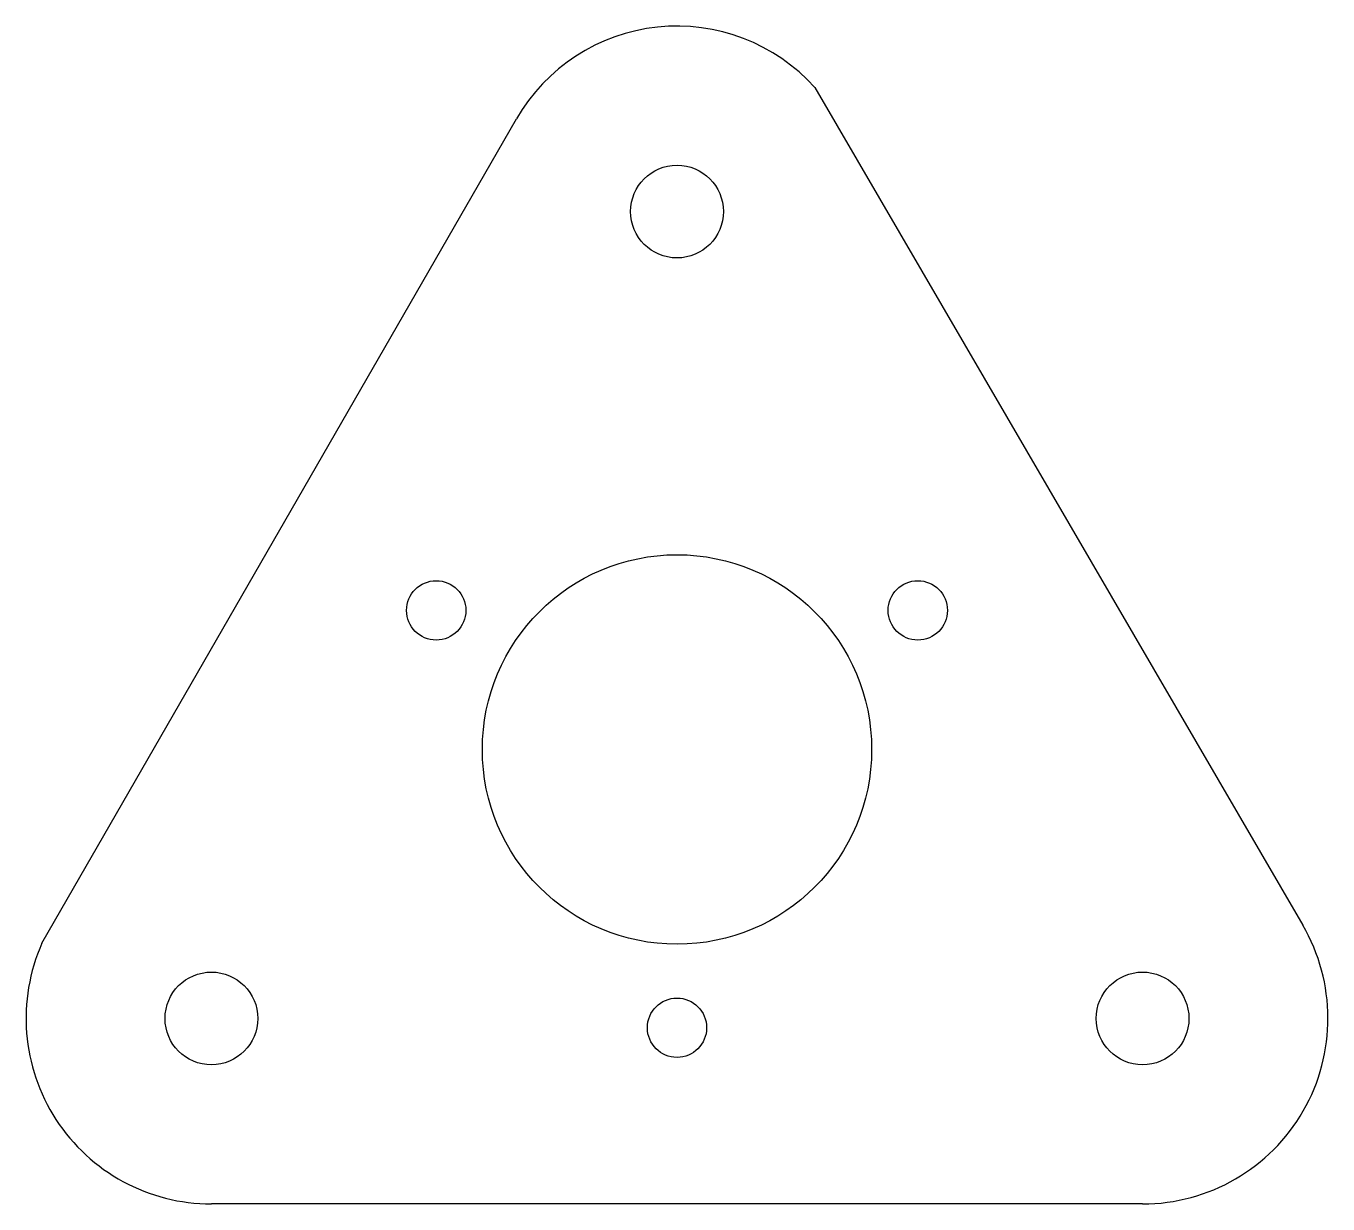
# Model space of a CAD drawing. Header units: millimetres. Extents: x 44.9 to 115.1, y 50.5 to 114.
import ezdxf

# ---------------------------------------------------------------- set-up
doc = ezdxf.new("R2010")
doc.units = ezdxf.units.MM
doc.layers.get('0').update_dxf_attribs({"lineweight": 25})

msp = doc.modelspace()

# ---------------------------------------------------------------- linework, layer by layer
for p, q in [((87.436, 110.686), (113.754, 65.536)), ((45.746, 64.559), (71.334, 108.991)), ((105.115, 50.5), (54.885, 50.5))]:
    msp.add_line(p, q)
for centre, radius in [((80, 104), 2.5), ((80, 104), 2.5), ((80, 75), 10.5), ((67.01, 82.5), 1.6), ((92.99, 82.5), 1.6), ((54.885, 60.5), 2.5), ((105.115, 60.5), 2.5), ((80, 60), 1.6), ((80, 60), 1.6)]:
    msp.add_circle(centre, radius)
for centre, start, end in [((80, 104), 41.95927, 150.06222), ((105.115, 60.5), 270, 30.23787), ((54.885, 60.5), 156.04953, 270)]:
    msp.add_arc(centre, 10, start, end)

doc.saveas('drawing.dxf')
